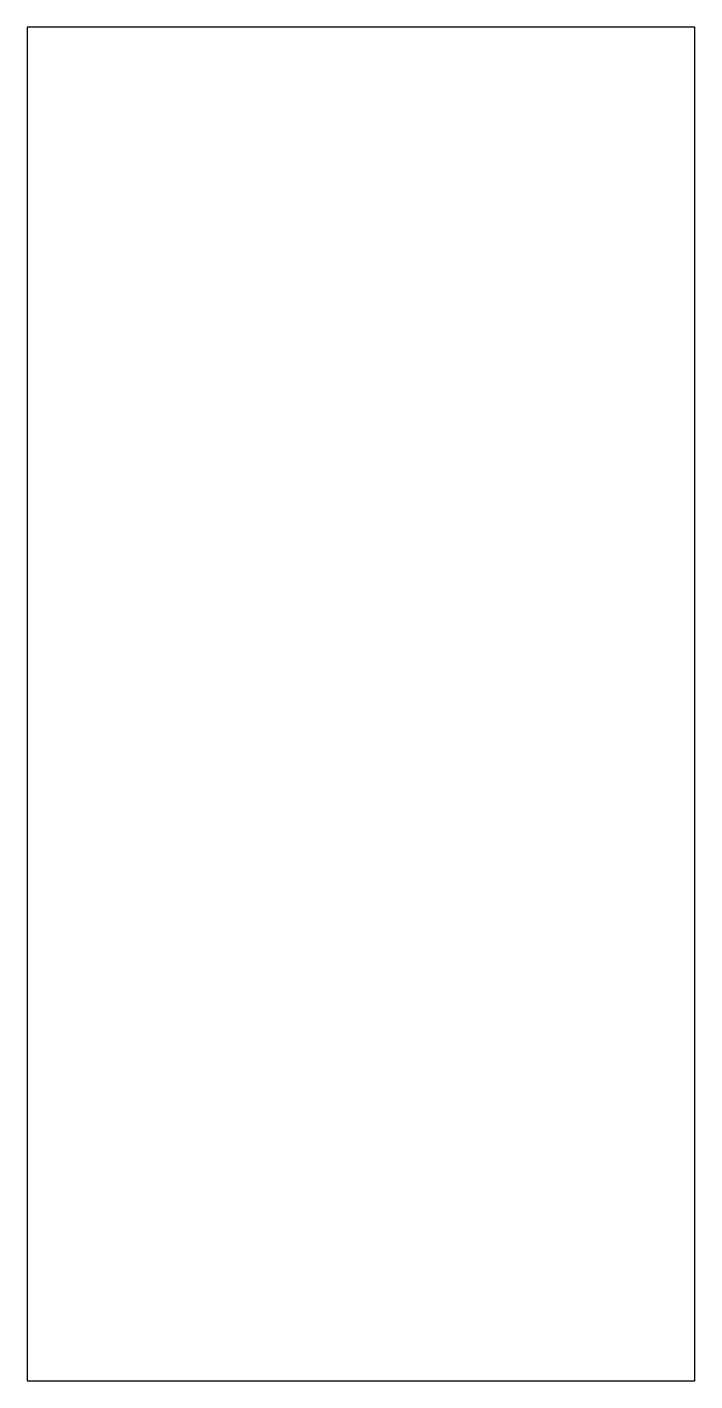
# Model space of a CAD drawing. Header units: centimetres. Extents: x -5.2 to 5.2, y -10.5 to 10.5.
import ezdxf

# ---------------------------------------------------------------- set-up
doc = ezdxf.new("R2010")
doc.units = ezdxf.units.CM
doc.header["$MEASUREMENT"] = 0
doc.layers.add('Camada 1', color=7, linetype='Continuous')

msp = doc.modelspace()

# ---------------------------------------------------------------- linework, layer by layer
at = {"layer": 'Camada 1'}
msp.add_lwpolyline([(-5.16583, -10.46813), (5.16583, -10.46813), (5.16583, 10.46813), (-5.16583, 10.46813), (-5.16583, -10.46813)], close=True, dxfattribs=at)

doc.saveas('drawing.dxf')
